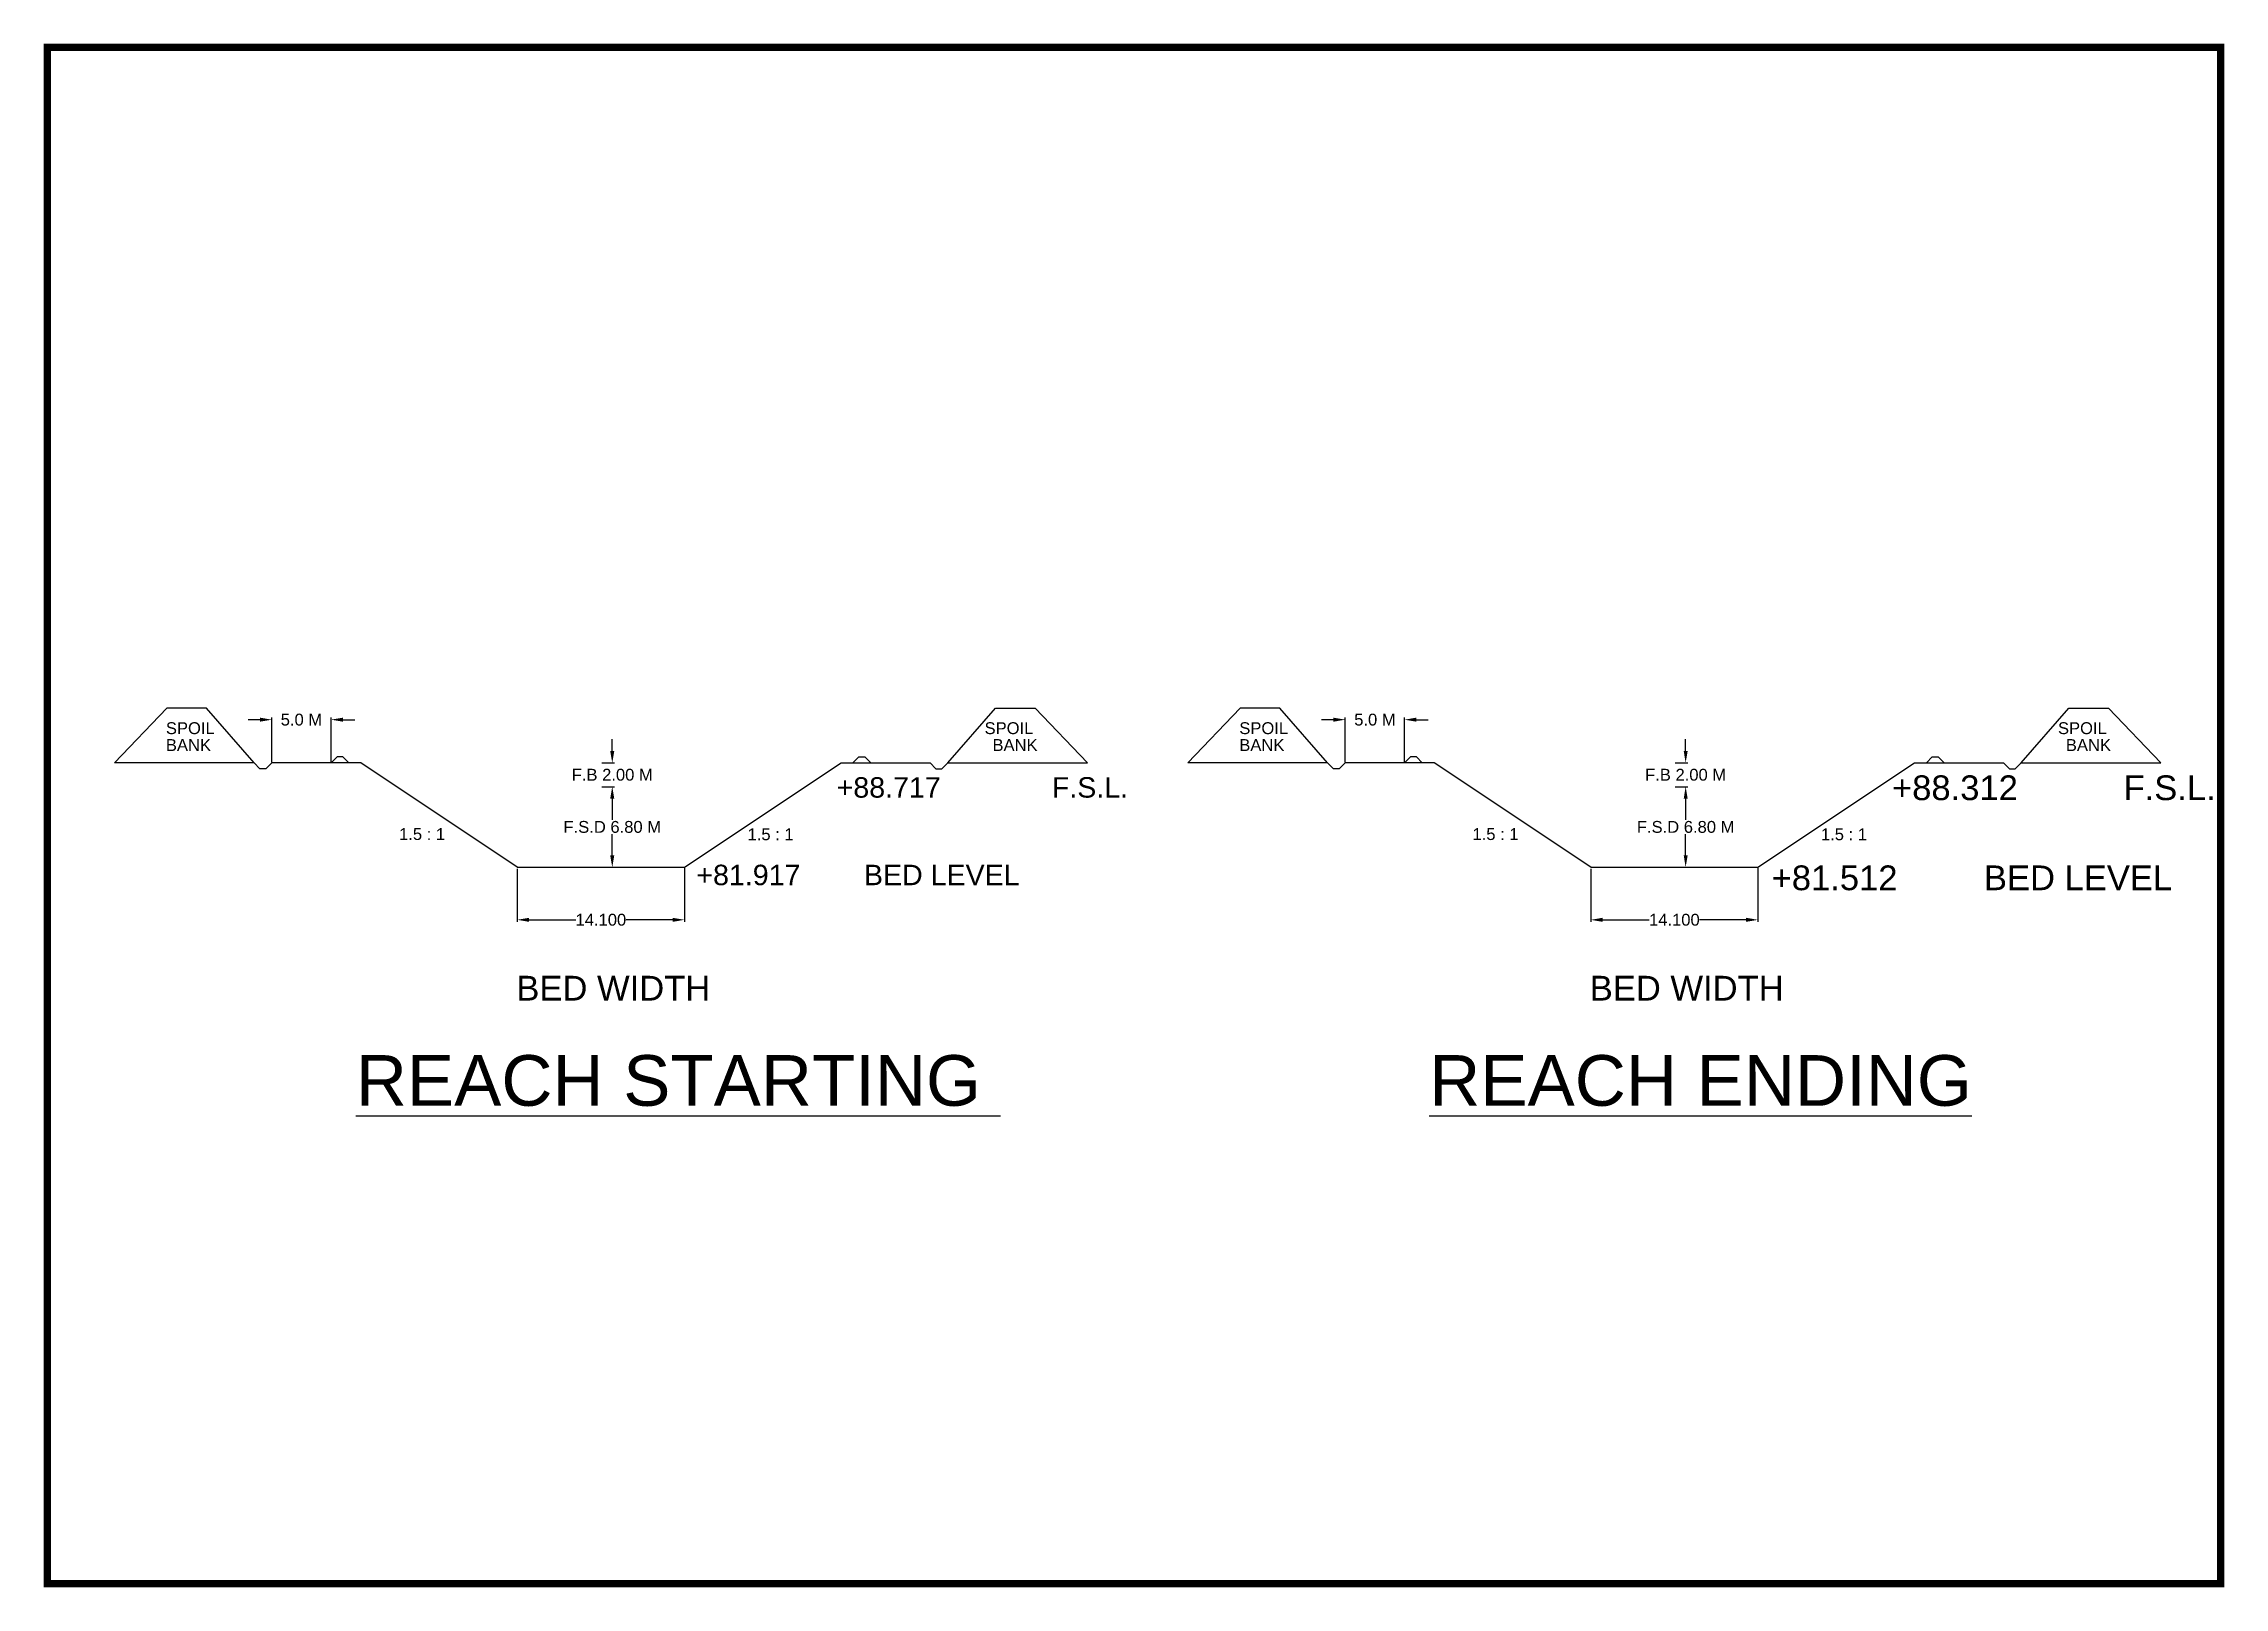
# Model space of a CAD drawing. Header units: inches. Extents: x 376 to 560, y 9 to 139.
import ezdxf

# ---------------------------------------------------------------- set-up
doc = ezdxf.new("R2010")
doc.units = ezdxf.units.IN
doc.header["$MEASUREMENT"] = 0
doc.layers.add('TEXT', color=5, linetype='Continuous')
doc.styles.get("Standard").update_dxf_attribs({"font": 'arial.ttf'})
doc.dimstyles.get("Standard").update_dxf_attribs({"dimtxt": 0.18, "dimasz": 0.18, "dimexe": 0.18, "dimexo": 0.0625, "dimgap": 0.09, "dimtad": 0, "dimtih": 1, "dimtoh": 1, "dimdec": 4, "dimzin": 0, "dimdsep": 46, "dimtxsty": 'Standard', "dimcen": 0.09, "dimadec": 0, "dimazin": 0, "dimtfac": 1, "dimtdec": 4, "dimtofl": 0, "dimtmove": 0, "dimatfit": 3, "dimfxl": 0, "dimtolj": 1, "dimtzin": 0, "dimarcsym": 0})

# ---------------------------------------------------------------- blocks, each defined once
blk = doc.blocks.new('*D11')
at = {"color": 0, "lineweight": -2}
for p, q in [((416.39, 69.26), (416.39, 64.77)), ((430.49, 69.32), (430.49, 64.77)), ((417.39, 64.95), (421.33, 64.95)), ((429.49, 64.95), (425.56, 64.95))]:
    blk.add_line(p, q, dxfattribs=at)
at = {"color": 0}
for points in [[(417.39, 65.12), (417.39, 64.78), (416.39, 64.95)], [(429.49, 65.12), (429.49, 64.78), (430.49, 64.95)]]:
    blk.add_solid(points, dxfattribs=at)
at = {"layer": 'Defpoints', "color": 0}
for p in [(416.39, 69.32), (430.49, 69.38), (430.49, 64.95)]:
    blk.add_point(p, dxfattribs=at)
at = {"color": 0, "insert": (423.44, 64.95), "char_height": 1, "attachment_point": 5}
blk.add_mtext('\\A1;14.100', dxfattribs=at)
blk = doc.blocks.new('*D15')
at = {"color": 0, "lineweight": -2}
for p, q in [((423.51, 76.18), (424.58, 76.18)), ((424.4, 75.18), (424.4, 73.39)), ((424.4, 70.38), (424.4, 72.18)), ((423.51, 69.38), (424.58, 69.38))]:
    blk.add_line(p, q, dxfattribs=at)
at = {"color": 0}
for points in [[(424.23, 75.18), (424.57, 75.18), (424.4, 76.18)], [(424.23, 70.38), (424.57, 70.38), (424.4, 69.38)]]:
    blk.add_solid(points, dxfattribs=at)
at = {"layer": 'Defpoints', "color": 0}
for p in [(423.44, 76.18), (424.4, 76.18), (423.44, 69.38)]:
    blk.add_point(p, dxfattribs=at)
at = {"color": 0, "insert": (424.4, 72.78), "char_height": 1, "attachment_point": 5}
blk.add_mtext('\\A1;F.S.D 6.80 M', dxfattribs=at)
blk = doc.blocks.new('*D12')
at = {"color": 0, "lineweight": -2}
for p, q in [((424.4, 79.18), (424.4, 80.18)), ((423.51, 78.18), (424.58, 78.18)), ((423.57, 76.18), (424.58, 76.18)), ((424.4, 75.18), (424.4, 74.18))]:
    blk.add_line(p, q, dxfattribs=at)
at = {"color": 0}
for points in [[(424.23, 79.18), (424.57, 79.18), (424.4, 78.18)], [(424.23, 75.18), (424.57, 75.18), (424.4, 76.18)]]:
    blk.add_solid(points, dxfattribs=at)
at = {"layer": 'Defpoints', "color": 0}
for p in [(423.44, 78.18), (424.4, 78.18), (423.51, 76.18)]:
    blk.add_point(p, dxfattribs=at)
at = {"color": 0, "insert": (424.4, 77.18), "char_height": 1, "attachment_point": 5}
blk.add_mtext('\\A1;F.B 2.00 M', dxfattribs=at)
blk = doc.blocks.new('*D16')
at = {"color": 0, "lineweight": -2}
for p, q in [((394.69, 81.83), (393.69, 81.83)), ((395.69, 78.25), (395.69, 82.01)), ((400.69, 78.25), (400.69, 82.01)), ((401.69, 81.83), (402.69, 81.83))]:
    blk.add_line(p, q, dxfattribs=at)
at = {"color": 0}
for points in [[(394.69, 82), (394.69, 81.66), (395.69, 81.83)], [(401.69, 82), (401.69, 81.66), (400.69, 81.83)]]:
    blk.add_solid(points, dxfattribs=at)
at = {"layer": 'Defpoints', "color": 0}
for p in [(400.69, 81.83), (395.69, 78.18), (400.69, 78.18)]:
    blk.add_point(p, dxfattribs=at)
at = {"color": 0, "insert": (398.19, 81.83), "char_height": 1, "attachment_point": 5}
blk.add_mtext('\\A1;5.0 M', dxfattribs=at)
blk = doc.blocks.new('*D13')
at = {"color": 0, "lineweight": -2}
for p, q in [((506.91, 69.26), (506.91, 64.77)), ((521.01, 69.32), (521.01, 64.77)), ((507.91, 64.95), (511.84, 64.95)), ((520.01, 64.95), (516.07, 64.95))]:
    blk.add_line(p, q, dxfattribs=at)
at = {"color": 0}
for points in [[(507.91, 65.12), (507.91, 64.78), (506.91, 64.95)], [(520.01, 65.12), (520.01, 64.78), (521.01, 64.95)]]:
    blk.add_solid(points, dxfattribs=at)
at = {"layer": 'Defpoints', "color": 0}
for p in [(506.91, 69.32), (521.01, 69.38), (521.01, 64.95)]:
    blk.add_point(p, dxfattribs=at)
at = {"color": 0, "insert": (513.96, 64.95), "char_height": 1, "attachment_point": 5}
blk.add_mtext('\\A1;14.100', dxfattribs=at)
blk = doc.blocks.new('*D17')
at = {"color": 0, "lineweight": -2}
for p, q in [((514.02, 76.18), (515.09, 76.18)), ((514.91, 75.18), (514.91, 73.39)), ((514.91, 70.38), (514.91, 72.18)), ((514.02, 69.38), (515.09, 69.38))]:
    blk.add_line(p, q, dxfattribs=at)
at = {"color": 0}
for points in [[(514.75, 75.18), (515.08, 75.18), (514.91, 76.18)], [(514.75, 70.38), (515.08, 70.38), (514.91, 69.38)]]:
    blk.add_solid(points, dxfattribs=at)
at = {"layer": 'Defpoints', "color": 0}
for p in [(513.96, 76.18), (514.91, 76.18), (513.96, 69.38)]:
    blk.add_point(p, dxfattribs=at)
at = {"color": 0, "insert": (514.91, 72.78), "char_height": 1, "attachment_point": 5}
blk.add_mtext('\\A1;F.S.D 6.80 M', dxfattribs=at)
blk = doc.blocks.new('*D14')
at = {"color": 0, "lineweight": -2}
for p, q in [((514.91, 79.18), (514.91, 80.18)), ((514.02, 78.18), (515.09, 78.18)), ((514.08, 76.18), (515.09, 76.18)), ((514.91, 75.18), (514.91, 74.18))]:
    blk.add_line(p, q, dxfattribs=at)
at = {"color": 0}
for points in [[(514.75, 79.18), (515.08, 79.18), (514.91, 78.18)], [(514.75, 75.18), (515.08, 75.18), (514.91, 76.18)]]:
    blk.add_solid(points, dxfattribs=at)
at = {"layer": 'Defpoints', "color": 0}
for p in [(513.96, 78.18), (514.91, 78.18), (514.02, 76.18)]:
    blk.add_point(p, dxfattribs=at)
at = {"color": 0, "insert": (514.91, 77.18), "char_height": 1, "attachment_point": 5}
blk.add_mtext('\\A1;F.B 2.00 M', dxfattribs=at)
blk = doc.blocks.new('*D18')
at = {"color": 0, "lineweight": -2}
for p, q in [((485.21, 81.83), (484.21, 81.83)), ((486.21, 78.25), (486.21, 82.01)), ((491.21, 78.25), (491.21, 82.01)), ((492.21, 81.83), (493.21, 81.83))]:
    blk.add_line(p, q, dxfattribs=at)
at = {"color": 0}
for points in [[(485.21, 82), (485.21, 81.66), (486.21, 81.83)], [(492.21, 82), (492.21, 81.66), (491.21, 81.83)]]:
    blk.add_solid(points, dxfattribs=at)
at = {"layer": 'Defpoints', "color": 0}
for p in [(491.21, 81.83), (486.21, 78.18), (491.21, 78.18)]:
    blk.add_point(p, dxfattribs=at)
at = {"color": 0, "insert": (488.71, 81.83), "char_height": 1, "attachment_point": 5}
blk.add_mtext('\\A1;5.0 M', dxfattribs=at)

msp = doc.modelspace()

# ---------------------------------------------------------------- linework, layer by layer
at = {"color": 106}
for p, q in [((386.82942, 82.79477), (382.42879, 78.1848)), ((390.17791, 82.79477), (386.82942, 82.79477)), ((394.19475, 78.1848), (390.17791, 82.79477)), ((452.69475, 78.1848), (456.71159, 82.79477)), ((456.71159, 82.79477), (460.06009, 82.79477)), ((460.06009, 82.79477), (464.46072, 78.1848)), ((477.34151, 82.79477), (472.94088, 78.1848)), ((480.69001, 82.79477), (477.34151, 82.79477)), ((484.70685, 78.1848), (480.69001, 82.79477)), ((543.20685, 78.1848), (547.22368, 82.79477)), ((547.22368, 82.79477), (550.57218, 82.79477)), ((550.57218, 82.79477), (554.97281, 78.1848)), ((394.19475, 78.1848), (382.42879, 78.1848)), ((394.69475, 77.6848), (394.19475, 78.1848)), ((395.19475, 77.6848), (394.69475, 77.6848)), ((395.19475, 77.6848), (395.69475, 78.1848)), ((403.19475, 78.1848), (395.69475, 78.1848)), ((401.19475, 78.6848), (400.69475, 78.1848)), ((401.69475, 78.6848), (401.19475, 78.6848)), ((401.69475, 78.6848), (402.19475, 78.1848)), ((416.39475, 69.3848), (403.19475, 78.1848)), ((430.49475, 69.3848), (443.69475, 78.1848)), ((443.69475, 78.1848), (451.19475, 78.1848)), ((445.19475, 78.6848), (444.69475, 78.1848)), ((445.19475, 78.6848), (445.69475, 78.6848)), ((445.69475, 78.6848), (446.19475, 78.1848)), ((451.69475, 77.6848), (451.19475, 78.1848)), ((451.69475, 77.6848), (452.19475, 77.6848)), ((452.19475, 77.6848), (452.69475, 78.1848)), ((452.69475, 78.1848), (464.46072, 78.1848)), ((484.70685, 78.1848), (472.94088, 78.1848)), ((485.20685, 77.6848), (484.70685, 78.1848)), ((485.70685, 77.6848), (485.20685, 77.6848)), ((485.70685, 77.6848), (486.20685, 78.1848)), ((493.70685, 78.1848), (486.20685, 78.1848)), ((491.70685, 78.6848), (491.20685, 78.1848)), ((492.20685, 78.6848), (491.70685, 78.6848)), ((492.20685, 78.6848), (492.70685, 78.1848)), ((506.90685, 69.3848), (493.70685, 78.1848)), ((521.00685, 69.3848), (534.20685, 78.1848)), ((534.20685, 78.1848), (541.70685, 78.1848)), ((535.70685, 78.6848), (535.20685, 78.1848)), ((535.70685, 78.6848), (536.20685, 78.6848)), ((536.20685, 78.6848), (536.70685, 78.1848)), ((542.20685, 77.6848), (541.70685, 78.1848)), ((542.20685, 77.6848), (542.70685, 77.6848)), ((542.70685, 77.6848), (543.20685, 78.1848)), ((543.20685, 78.1848), (554.97281, 78.1848)), ((416.39475, 69.3848), (430.49475, 69.3848)), ((506.90685, 69.3848), (521.00685, 69.3848))]:
    msp.add_line(p, q, dxfattribs=at)
at = {"layer": 'TEXT', "lineweight": 25, "ltscale": 0.2, "const_width": 0.61707}
msp.add_lwpolyline([(376.75922, 138.54099), (560.03021, 138.54099), (560.03021, 8.95544), (376.75922, 8.95544)], close=True, dxfattribs=at)

# ---------------------------------------------------------------- texts
at = {"color": 106}
for s, p in [('SPOIL', (386.76179, 80.61314)), ('SPOIL', (455.79439, 80.61314)), ('SPOIL', (477.27388, 80.61314)), ('SPOIL', (546.30648, 80.61314)), ('BANK', (386.76179, 79.1911)), ('BANK', (456.46106, 79.1911)), ('BANK', (477.27388, 79.1911)), ('BANK', (546.97315, 79.1911)), ('1.5 : 1', (406.42309, 71.6813)), ('1.5 : 1', (435.80723, 71.66286)), ('1.5 : 1', (496.93518, 71.6813)), ('1.5 : 1', (526.31932, 71.66286))]:
    msp.add_text(s, height=1, dxfattribs=at).set_placement(p)
at = {"layer": 'TEXT', "color": 106, "lineweight": 25, "ltscale": 0.2}
for s, height, p in [('+88.717              F.S.L.', 1.7247876, (443.32123, 75.25443)), ('+88.312           F.S.L.', 2.0864248, (532.31113, 75.04464)), ('+81.917        BED LEVEL', 1.7247876, (431.49349, 67.87058)), ('+81.512         BED LEVEL', 2.0864248, (522.16039, 67.44851)), ('BED WIDTH', 2.086425, (416.31407, 58.13983)), ('BED WIDTH', 2.086425, (506.82616, 58.13983)), ('%%UREACH STARTING ', 4.2719994, (402.7791, 49.26497)), ('%%UREACH ENDING', 4.2719994, (493.2912, 49.26497))]:
    msp.add_text(s, height=height, dxfattribs=at).set_placement(p)

# ---------------------------------------------------------------- dimensions: what is measured, and where the dimension line sits
at = {"color": 106}
for base, p1, p2, text, picture, middle in [((400.69475, 81.82949), (395.69475, 78.1848), (400.69475, 78.1848), '5.0 M', '*D16', (398.19475, 81.82949)), ((491.20685, 81.82949), (486.20685, 78.1848), (491.20685, 78.1848), '5.0 M', '*D18', (488.70685, 81.82949)), ((430.49475, 64.95157), (416.39475, 69.3223), (430.49475, 69.3848), '14.100', '*D11', (423.44475, 64.95157)), ((521.00685, 64.95157), (506.90685, 69.3223), (521.00685, 69.3848), '14.100', '*D13', (513.95685, 64.95157))]:
    dim = msp.add_linear_dim(base=base, p1=p1, p2=p2, text=text, dimstyle='Standard', override={"dimtxt": 1, "dimasz": 1}, dxfattribs=at)
    dim.commit()
    dim.dimension.update_dxf_attribs({"geometry": picture, "text_midpoint": middle})
for base, p1, p2, text, picture, middle in [((424.40083, 78.1848), (423.50725, 76.1848), (423.44475, 78.1848), 'F.B 2.00 M', '*D12', (424.40083, 77.1848)), ((514.91293, 78.1848), (514.01935, 76.1848), (513.95685, 78.1848), 'F.B 2.00 M', '*D14', (514.91293, 77.1848)), ((424.40083, 76.1848), (423.44475, 69.3848), (423.44475, 76.1848), 'F.S.D 6.80 M', '*D15', (424.40083, 72.7848)), ((514.91293, 76.1848), (513.95685, 69.3848), (513.95685, 76.1848), 'F.S.D 6.80 M', '*D17', (514.91293, 72.7848))]:
    dim = msp.add_linear_dim(base=base, p1=p1, p2=p2, angle=90, text=text, dimstyle='Standard', override={"dimtxt": 1, "dimasz": 1}, dxfattribs=at)
    dim.commit()
    dim.dimension.update_dxf_attribs({"geometry": picture, "text_midpoint": middle})

doc.saveas('drawing.dxf')
